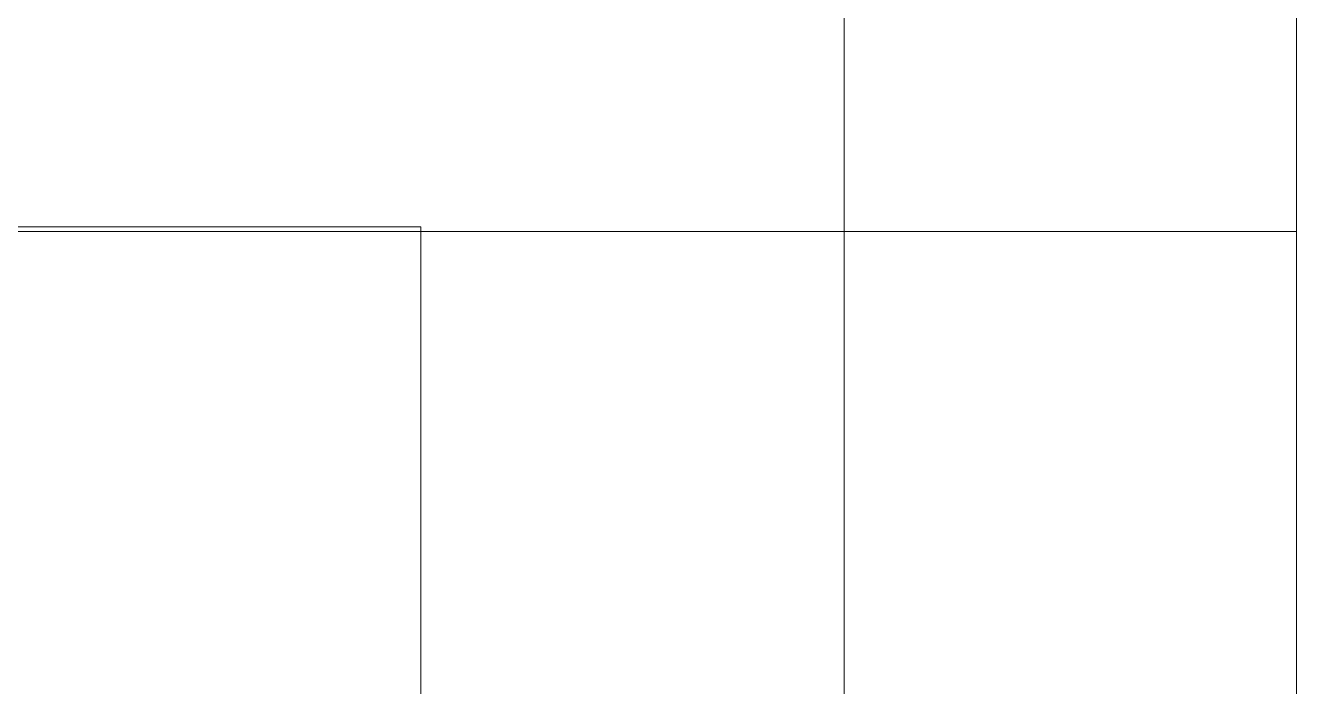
# Model space of a CAD drawing. Header units: inches. Extents: x -246178 to 57169, y -29325 to 19878.
# Drawn here: x 48228 to 48742, y -5584 to -5317 of the extents above; entities that cross this region are included whole.
import ezdxf

# ---------------------------------------------------------------- set-up
doc = ezdxf.new("R2010")
doc.units = ezdxf.units.IN
doc.header["$LTSCALE"] = 25
doc.header["$MEASUREMENT"] = 0
doc.linetypes.add('DASHDOT', pattern=[25.4, 12.7, -6.35, 0, -6.35])
doc.layers.get('0').update_dxf_attribs({"color": 8})
for name, color, linetype, lineweight in [('00-Ground Floor$0$Frame', 252, 'Continuous', 9), ('00-Ground Floor$0$LOADING', 253, 'Continuous', 5), ('00-Ground Floor$0$NEW Wall', 166, 'Continuous', 5), ('E-LITE-CLNG-CNDT', 6, 'DASHDOT', 35)]:
    doc.layers.add(name, color=color, linetype=linetype, lineweight=lineweight)

# ---------------------------------------------------------------- blocks, each defined once
blk = doc.blocks.new('*X69')
at = {"color": 0}
for p, q in [((13, 1), (13, 1)), ((13, 1), (13, 1)), ((13, 1), (13, 1)), ((13, 1), (13, 1)), ((13, 1), (13, 1)), ((13, 1), (13, 1)), ((13, 1), (13, 1)), ((13, 1), (13, 1)), ((13, 1), (13, 1)), ((13, 1), (13, 1)), ((13, 1), (13, 1)), ((13, 1), (13, 1)), ((13, 1), (13, 1)), ((13, 1), (13, 1)), ((13, 1), (13, 1)), ((13, 1), (14, 1)), ((13, 1), (14, 1)), ((13, 1), (14, 1)), ((13, 1), (13, 1)), ((13, 1), (13, 1)), ((13, 1), (13, 1)), ((13, 1), (13, 1)), ((13, 1), (13, 1)), ((13, 1), (13, 1)), ((13, 1), (13, 1)), ((13, 1), (13, 1)), ((13, 1), (13, 1)), ((13, 1), (13, 1)), ((13, 1), (13, 1)), ((13, 1), (13, 1)), ((13, 1), (13, 1)), ((13, 1), (13, 1)), ((13, 1), (13, 1)), ((13, 1), (13, 1)), ((13, 1), (13, 1)), ((13, 1), (13, 1)), ((13, 1), (13, 1)), ((13, 1), (13, 1)), ((13, 1), (13, 1)), ((13, 1), (13, 1)), ((13, 1), (13, 1)), ((13, 1), (13, 1)), ((13, 1), (13, 1)), ((13, 1), (13, 1)), ((13, 1), (13, 1)), ((13, 1), (13, 1)), ((13, 1), (13, 1)), ((13, 1), (13, 1)), ((13, 1), (13, 1)), ((13, 1), (13, 1)), ((13, 1), (13, 1)), ((13, 1), (13, 1)), ((13, 1), (13, 1)), ((13, 1), (13, 1)), ((13, 1), (13, 1)), ((13, 1), (13, 1)), ((13, 1), (13, 1)), ((13, 1), (13, 1)), ((13, 1), (13, 1)), ((13, 1), (13, 1)), ((13, 1), (13, 1)), ((13, 1), (13, 1)), ((13, 1), (13, 1)), ((13, 1), (13, 1)), ((13, 1), (13, 1)), ((13, 1), (13, 1)), ((13, 1), (13, 1)), ((13, 1), (13, 1)), ((13, 1), (13, 1)), ((13, 1), (13, 1)), ((13, 1), (13, 1)), ((13, 1), (13, 1)), ((13, 1), (13, 1)), ((13, 1), (13, 1)), ((13, 1), (13, 1)), ((13, 1), (13, 1)), ((13, 1), (13, 1)), ((13, 1), (13, 1)), ((13, 1), (13, 1)), ((13, 1), (13, 1)), ((13, 1), (13, 1)), ((13, 1), (13, 1)), ((13, 1), (13, 1)), ((13, 1), (13, 1)), ((13, 1), (13, 1)), ((13, 1), (13, 1)), ((13, 1), (13, 1)), ((13, 1), (13, 1)), ((13, 1), (13, 1)), ((13, 1), (13, 1)), ((13, 1), (13, 1)), ((13, 1), (13, 1)), ((13, 1), (13, 1)), ((13, 1), (13, 1)), ((13, 1), (13, 1)), ((13, 1), (13, 1)), ((13, 1), (13, 1)), ((13, 1), (13, 1)), ((13, 1), (13, 1)), ((13, 1), (13, 1)), ((13, 1), (13, 1)), ((13, 1), (13, 1)), ((13, 1), (13, 1)), ((13, 1), (13, 1)), ((13, 1), (13, 1)), ((13, 1), (13, 1)), ((13, 1), (13, 1)), ((13, 1), (13, 1)), ((13, 1), (13, 1)), ((13, 1), (13, 1)), ((13, 1), (13, 1)), ((13, 1), (13, 1)), ((13, 1), (13, 1)), ((13, 1), (13, 1)), ((13, 1), (13, 1)), ((13, 1), (13, 1)), ((13, 1), (13, 1)), ((13, 1), (13, 1)), ((13, 1), (13, 1)), ((13, 1), (13, 1)), ((13, 1), (13, 1)), ((13, 1), (13, 1)), ((13, 1), (13, 1)), ((13, 1), (14, 1)), ((13, 0), (13, 0)), ((13, 0), (13, 0)), ((13, 0), (13, 0)), ((13, 0), (13, 0)), ((13, 0), (13, 0)), ((13, 0), (13, 0)), ((13, 0), (13, 0)), ((13, 0), (13, 0)), ((13, 0), (13, 0)), ((13, 0), (13, 0)), ((13, 0), (13, 0)), ((13, 0), (13, 0)), ((13, 0), (13, 0)), ((13, 0), (13, 0)), ((13, 0), (13, 0)), ((13, 0), (13, 0)), ((13, 0), (13, 0)), ((13, 0), (13, 0)), ((13, 0), (13, 0)), ((13, 0), (13, 0)), ((13, 0), (13, 0)), ((13, 0), (13, 0)), ((13, 0), (13, 0)), ((13, 0), (13, 0)), ((13, 0), (13, 0)), ((13, 0), (13, 0)), ((13, 0), (13, 0)), ((13, 0), (13, 0)), ((13, 0), (13, 0)), ((13, 0), (13, 0)), ((13, 0), (13, 0)), ((13, 0), (13, 0)), ((13, 0), (13, 0)), ((13, 0), (13, 0)), ((13, 0), (13, 0)), ((13, 0), (13, 0)), ((13, 0), (13, 0)), ((13, 0), (13, 0)), ((13, 0), (13, 0)), ((13, 0), (13, 0)), ((13, 0), (13, 0)), ((13, 0), (13, 0)), ((13, 0), (13, 0)), ((13, 0), (13, 0)), ((13, 0), (13, 0)), ((13, 0), (13, 0)), ((13, 0), (13, 0)), ((13, 0), (13, 0)), ((13, 0), (14, 0)), ((13, 0), (14, 0)), ((13, 0), (13, 0)), ((13, 0), (14, 0)), ((14, 1), (14, 1)), ((14, 1), (14, 1)), ((14, 1), (14, 1)), ((14, 1), (14, 1)), ((14, 1), (14, 1)), ((14, 1), (14, 1)), ((14, 1), (14, 1)), ((14, 1), (14, 1)), ((14, 1), (14, 1)), ((14, 1), (14, 1)), ((14, 1), (14, 1)), ((14, 1), (14, 1)), ((14, 1), (14, 1)), ((14, 1), (14, 1)), ((14, 1), (14, 1)), ((14, 1), (14, 1)), ((14, 1), (14, 1)), ((14, 1), (14, 1)), ((14, 1), (14, 1)), ((14, 1), (14, 1)), ((14, 1), (14, 1)), ((14, 1), (14, 1)), ((14, 1), (14, 1)), ((14, 1), (14, 1)), ((14, 1), (14, 1)), ((14, 1), (14, 1)), ((14, 1), (14, 1)), ((14, 1), (14, 1)), ((14, 1), (14, 1)), ((14, 1), (14, 1)), ((14, 1), (14, 1)), ((14, 1), (14, 1)), ((14, 1), (14, 1)), ((14, 1), (14, 1)), ((14, 1), (14, 1)), ((14, 1), (14, 1)), ((14, 1), (14, 1)), ((14, 1), (14, 1)), ((14, 1), (14, 1)), ((14, 1), (14, 1)), ((14, 1), (14, 1)), ((14, 1), (14, 1)), ((14, 1), (14, 1)), ((14, 1), (14, 1)), ((14, 1), (14, 1)), ((14, 1), (14, 1)), ((14, 1), (14, 1)), ((14, 1), (14, 1)), ((14, 1), (14, 1)), ((14, 1), (14, 1)), ((14, 1), (14, 1)), ((14, 1), (14, 1)), ((14, 1), (14, 1)), ((14, 1), (14, 1)), ((14, 1), (14, 1)), ((14, 1), (14, 1)), ((14, 1), (14, 1)), ((14, 1), (14, 1)), ((14, 1), (14, 1)), ((14, 1), (14, 1)), ((14, 1), (14, 1)), ((14, 1), (14, 1)), ((14, 1), (14, 1)), ((14, 1), (14, 1)), ((14, 1), (14, 1)), ((14, 1), (14, 1)), ((14, 1), (14, 1)), ((14, 1), (14, 1)), ((14, 1), (14, 1)), ((14, 1), (14, 1)), ((14, 1), (14, 1)), ((14, 1), (14, 1)), ((14, 1), (14, 1)), ((14, 1), (14, 1)), ((14, 1), (14, 1)), ((14, 1), (14, 1)), ((14, 1), (14, 1)), ((14, 1), (14, 1)), ((14, 1), (14, 1)), ((14, 1), (14, 1)), ((14, 1), (14, 1)), ((14, 1), (14, 1)), ((14, 1), (14, 1)), ((14, 1), (14, 1)), ((14, 1), (14, 1)), ((14, 1), (14, 1)), ((14, 1), (14, 1)), ((14, 1), (14, 1)), ((14, 1), (14, 1)), ((14, 1), (14, 1)), ((14, 1), (14, 1)), ((14, 1), (14, 1)), ((14, 1), (14, 1)), ((14, 1), (14, 1)), ((14, 0), (14, 0)), ((14, 0), (14, 0)), ((14, 0), (14, 0)), ((14, 0), (14, 0)), ((14, 0), (14, 0)), ((14, 0), (14, 0)), ((14, 0), (14, 0)), ((14, 0), (14, 0)), ((14, 0), (14, 0)), ((14, 0), (14, 0)), ((14, 0), (14, 0)), ((14, 0), (14, 0)), ((14, 0), (14, 0)), ((14, 0), (14, 0)), ((14, 0), (14, 0)), ((14, 0), (14, 0)), ((14, 0), (14, 0)), ((14, 0), (14, 0)), ((14, 0), (14, 0)), ((14, 0), (14, 0)), ((14, 0), (14, 0)), ((14, 0), (14, 0)), ((14, 0), (14, 0)), ((14, 0), (14, 0)), ((14, 0), (14, 0)), ((14, 0), (14, 0)), ((14, 0), (14, 0)), ((14, 0), (14, 0)), ((14, 0), (14, 0)), ((14, 0), (14, 0)), ((14, 0), (14, 0)), ((14, 0), (14, 0)), ((14, 0), (14, 0)), ((14, 0), (14, 0)), ((14, 0), (14, 0)), ((14, 0), (14, 0)), ((14, 0), (14, 0)), ((14, 0), (14, 0)), ((14, 0), (14, 0)), ((14, 0), (14, 0)), ((14, 0), (14, 0)), ((14, 0), (14, 0)), ((14, 0), (14, 0)), ((14, 0), (14, 0)), ((14, 0), (14, 0)), ((14, 0), (14, 0)), ((14, 0), (14, 0)), ((14, 0), (14, 0)), ((13, 0), (13, 0)), ((13, 0), (14, 0)), ((13, 0), (13, 0)), ((13, 0), (14, 0)), ((13, 0), (13, 0)), ((13, 0), (14, 0)), ((13, 0), (13, 0)), ((13, 0), (13, 0)), ((13, 0), (13, 0)), ((13, 0), (13, 0)), ((13, 0), (14, 0)), ((13, 0), (13, 0)), ((13, 0), (14, 0)), ((13, 0), (13, 0)), ((13, 0), (14, 0)), ((13, 0), (13, 0)), ((13, 0), (14, 0)), ((13, 0), (13, 0)), ((13, 0), (14, 0)), ((13, 0), (13, 0)), ((13, 0), (14, 0)), ((13, 0), (13, 0)), ((13, 0), (14, 0)), ((13, 0), (13, 0)), ((13, 0), (13, 0)), ((13, 0), (13, 0)), ((13, 0), (14, 0)), ((13, 0), (13, 0)), ((13, 0), (14, 0)), ((13, 0), (13, 0)), ((13, 0), (14, 0)), ((13, 0), (13, 0)), ((13, 0), (14, 0)), ((13, 0), (13, 0)), ((13, 0), (13, 0)), ((13, 0), (13, 0)), ((13, 0), (13, 0)), ((13, 0), (13, 0)), ((13, 0), (13, 0)), ((13, 0), (13, 0)), ((13, 0), (13, 0)), ((13, 0), (13, 0)), ((13, 0), (13, 0)), ((13, 0), (13, 0)), ((13, 0), (13, 0)), ((13, 0), (13, 0)), ((13, 0), (13, 0)), ((13, 0), (13, 0)), ((13, 0), (13, 0)), ((13, 0), (13, 0)), ((13, 0), (13, 0)), ((13, 0), (13, 0)), ((13, 0), (13, 0)), ((13, 0), (13, 0)), ((13, 0), (13, 0)), ((13, 0), (13, 0)), ((13, 0), (13, 0)), ((13, 0), (13, 0)), ((13, 0), (13, 0)), ((13, 0), (13, 0)), ((13, 0), (13, 0)), ((13, 0), (13, 0)), ((13, 0), (13, 0)), ((13, 0), (13, 0)), ((13, -1), (13, -1)), ((13, -1), (13, -1)), ((13, -1), (13, -1)), ((13, -1), (13, -1)), ((13, -1), (13, -1)), ((13, -1), (14, -1)), ((13, -1), (13, -1)), ((14, 0), (14, 0)), ((14, 0), (14, 0)), ((14, 0), (14, 0)), ((14, 0), (14, 0)), ((14, 0), (14, 0)), ((14, 0), (14, 0)), ((14, 0), (14, 0)), ((14, 0), (14, 0)), ((14, 0), (14, 0)), ((14, 0), (14, 0)), ((14, 0), (14, 0)), ((14, 0), (14, 0)), ((14, 0), (14, 0)), ((14, 0), (14, 0)), ((14, 0), (14, 0)), ((13, 0), (14, 0)), ((14, 0), (14, 0)), ((14, 0), (14, 0)), ((14, 0), (14, 0)), ((14, 0), (14, 0)), ((14, 0), (14, 0)), ((14, 0), (14, 0)), ((14, 0), (14, 0)), ((14, 0), (14, 0)), ((14, 0), (14, 0)), ((14, 0), (14, 0)), ((14, 0), (14, 0)), ((14, 0), (14, 0)), ((14, 0), (14, 0)), ((14, 0), (14, 0)), ((14, 0), (14, 0)), ((14, 0), (14, 0)), ((14, 0), (14, 0)), ((14, 0), (14, 0)), ((14, 0), (14, 0)), ((14, 0), (14, 0)), ((14, 0), (14, 0)), ((14, 0), (14, 0)), ((14, 0), (14, 0)), ((14, 0), (14, 0)), ((14, 0), (14, 0)), ((14, 0), (14, 0)), ((14, 0), (14, 0)), ((14, 0), (14, 0)), ((14, 0), (14, 0)), ((14, 0), (14, 0)), ((14, 0), (14, 0)), ((14, 0), (14, 0)), ((14, 0), (14, 0)), ((14, 0), (14, 0)), ((14, -1), (14, -1)), ((14, -1), (14, -1)), ((14, -1), (14, -1)), ((14, -1), (14, -1)), ((14, -1), (14, -1))]:
    blk.add_line(p, q, dxfattribs=at)
blk = doc.blocks.new('*X68')
at = {"color": 0}
for p, q in [((5, 3), (5, 3)), ((5, 3), (5, 3)), ((5, 3), (5, 3)), ((5, 3), (5, 3)), ((5, 3), (5, 3)), ((5, 3), (5, 3)), ((5, 3), (5, 3)), ((5, 3), (5, 3)), ((5, 3), (5, 3)), ((5, 3), (5, 3)), ((5, 3), (5, 3)), ((5, 3), (5, 3)), ((5, 3), (5, 3)), ((5, 3), (5, 3)), ((5, 3), (5, 3)), ((5, 3), (5, 3)), ((5, 3), (5, 3)), ((5, 3), (5, 3)), ((5, 3), (5, 3)), ((5, 3), (5, 3)), ((5, 3), (5, 3)), ((5, 3), (5, 3)), ((5, 3), (5, 3)), ((5, 3), (5, 3)), ((5, 3), (5, 3)), ((5, 3), (5, 3)), ((5, 3), (5, 3)), ((5, 3), (5, 3)), ((5, 3), (5, 3)), ((5, 3), (5, 3)), ((5, 3), (5, 3)), ((5, 3), (5, 3)), ((5, 3), (5, 3)), ((5, 3), (5, 3)), ((5, 3), (5, 3)), ((5, 3), (5, 3)), ((5, 3), (5, 3)), ((5, 3), (5, 3)), ((5, 3), (5, 3)), ((5, 3), (5, 3)), ((5, 3), (5, 3)), ((5, 3), (5, 3)), ((5, 3), (5, 3)), ((5, 3), (5, 3)), ((5, 3), (5, 3)), ((5, 3), (5, 3)), ((5, 3), (5, 3)), ((5, 3), (5, 3)), ((5, 3), (5, 3)), ((5, 3), (5, 3)), ((5, 3), (5, 3)), ((5, 3), (5, 3)), ((5, 3), (5, 3)), ((5, 3), (5, 3)), ((5, 3), (5, 3)), ((5, 3), (5, 3)), ((5, 3), (5, 3)), ((5, 3), (5, 3)), ((5, 3), (5, 3)), ((5, 3), (5, 3)), ((5, 3), (5, 3)), ((5, 3), (5, 3)), ((5, 3), (5, 3)), ((5, 3), (5, 3)), ((5, 3), (5, 3)), ((5, 3), (5, 3)), ((6, 3), (5, 3)), ((5, 3), (5, 3)), ((6, 3), (5, 3)), ((5, 3), (5, 3)), ((6, 3), (5, 3)), ((5, 3), (5, 3)), ((6, 3), (5, 3)), ((5, 3), (5, 3)), ((5, 3), (5, 3)), ((5, 3), (5, 3)), ((5, 3), (5, 3)), ((5, 3), (5, 3)), ((5, 3), (5, 3)), ((5, 3), (5, 3)), ((5, 3), (5, 3)), ((5, 3), (5, 3)), ((5, 3), (5, 3)), ((5, 3), (5, 3)), ((5, 3), (5, 3)), ((5, 3), (5, 3)), ((5, 3), (5, 3)), ((5, 3), (5, 3)), ((5, 3), (5, 3)), ((5, 3), (5, 3)), ((5, 3), (5, 3)), ((5, 3), (5, 3)), ((5, 3), (5, 3)), ((5, 3), (5, 3)), ((5, 3), (5, 3)), ((5, 3), (5, 3)), ((6, 3), (6, 3)), ((6, 3), (6, 3)), ((6, 3), (6, 3)), ((6, 3), (6, 3)), ((6, 3), (6, 3)), ((6, 3), (6, 3)), ((6, 3), (6, 3)), ((6, 3), (6, 3)), ((6, 3), (6, 3)), ((6, 3), (6, 3)), ((6, 3), (6, 3)), ((6, 3), (6, 3)), ((6, 3), (6, 3)), ((6, 3), (6, 3)), ((6, 3), (6, 3)), ((6, 3), (6, 3)), ((6, 3), (6, 3)), ((6, 3), (6, 3)), ((6, 3), (6, 3)), ((6, 3), (6, 3)), ((6, 3), (6, 3)), ((6, 3), (6, 3)), ((6, 3), (6, 3)), ((6, 3), (6, 3)), ((6, 3), (6, 3)), ((6, 3), (6, 3)), ((6, 3), (6, 3)), ((6, 3), (6, 3)), ((6, 3), (6, 3)), ((6, 3), (6, 3)), ((6, 3), (6, 3)), ((6, 3), (6, 3)), ((6, 3), (6, 3)), ((6, 3), (6, 3)), ((6, 3), (6, 3)), ((6, 3), (6, 3)), ((6, 3), (6, 3)), ((6, 3), (6, 3)), ((6, 3), (6, 3)), ((6, 3), (6, 3)), ((6, 3), (6, 3)), ((6, 3), (6, 3)), ((6, 3), (6, 3)), ((6, 3), (6, 3)), ((6, 3), (6, 3)), ((6, 3), (6, 3)), ((6, 3), (6, 3)), ((6, 3), (6, 3)), ((6, 3), (6, 3)), ((6, 3), (6, 3)), ((6, 3), (6, 3)), ((6, 3), (6, 3)), ((6, 3), (6, 3)), ((6, 3), (6, 3)), ((6, 3), (6, 3)), ((6, 3), (6, 3)), ((6, 3), (6, 3)), ((6, 3), (6, 3)), ((6, 3), (6, 3)), ((6, 3), (6, 3)), ((6, 3), (6, 3)), ((6, 3), (6, 3)), ((6, 3), (6, 3)), ((6, 3), (6, 3)), ((6, 3), (6, 3)), ((6, 3), (6, 3)), ((6, 3), (6, 3)), ((6, 3), (6, 3)), ((6, 3), (6, 3)), ((6, 3), (6, 3)), ((6, 3), (6, 3)), ((6, 3), (6, 3)), ((6, 3), (6, 3)), ((6, 3), (6, 3)), ((6, 3), (6, 3)), ((6, 3), (6, 3)), ((6, 3), (6, 3)), ((6, 3), (6, 3)), ((6, 3), (6, 3)), ((6, 3), (6, 3)), ((6, 3), (6, 3)), ((6, 3), (6, 3)), ((6, 3), (6, 3)), ((6, 3), (6, 3)), ((6, 3), (6, 3)), ((6, 3), (6, 3)), ((6, 3), (6, 3)), ((6, 3), (6, 3)), ((6, 3), (6, 3)), ((6, 3), (6, 3)), ((6, 3), (6, 3)), ((6, 3), (6, 3)), ((6, 3), (6, 3)), ((6, 3), (6, 3)), ((6, 3), (6, 3)), ((6, 3), (6, 3)), ((6, 3), (6, 3)), ((6, 3), (6, 3)), ((6, 3), (6, 3)), ((6, 3), (6, 3)), ((6, 3), (6, 3)), ((6, 3), (6, 3)), ((6, 3), (6, 3)), ((6, 3), (6, 3)), ((6, 3), (6, 3)), ((6, 3), (6, 3)), ((6, 3), (6, 3)), ((6, 3), (6, 3)), ((6, 3), (6, 3)), ((6, 3), (6, 3)), ((6, 3), (6, 3)), ((6, 3), (6, 3)), ((6, 3), (6, 3)), ((6, 3), (6, 3)), ((6, 3), (6, 3)), ((6, 3), (6, 3)), ((6, 3), (6, 3)), ((6, 3), (6, 3)), ((6, 3), (6, 3)), ((6, 3), (6, 3)), ((6, 3), (6, 3)), ((6, 3), (6, 3)), ((6, 3), (6, 3)), ((6, 3), (6, 3)), ((6, 3), (6, 3)), ((6, 3), (6, 3)), ((6, 3), (6, 3)), ((6, 3), (6, 3)), ((6, 3), (6, 3)), ((6, 3), (6, 3)), ((6, 3), (6, 3)), ((6, 3), (6, 3)), ((6, 3), (6, 3)), ((6, 3), (6, 3)), ((6, 3), (6, 3)), ((6, 3), (6, 3)), ((6, 3), (6, 3)), ((6, 3), (6, 3)), ((6, 3), (6, 3)), ((6, 3), (6, 3)), ((6, 3), (6, 3)), ((6, 3), (6, 3)), ((6, 3), (6, 3)), ((6, 3), (6, 3)), ((6, 3), (6, 3)), ((6, 3), (6, 3)), ((6, 3), (6, 3)), ((6, 3), (6, 3)), ((6, 3), (6, 3)), ((6, 3), (6, 3)), ((6, 3), (6, 3)), ((6, 3), (6, 3)), ((6, 3), (6, 3)), ((6, 3), (6, 3)), ((6, 3), (6, 3)), ((6, 3), (6, 3)), ((6, 3), (6, 3)), ((6, 3), (6, 3)), ((6, 3), (6, 3)), ((6, 3), (6, 3)), ((6, 3), (6, 3)), ((6, 3), (6, 3)), ((6, 3), (6, 3)), ((6, 3), (6, 3)), ((6, 3), (6, 3)), ((6, 3), (6, 3)), ((6, 3), (6, 3)), ((6, 3), (6, 3)), ((6, 3), (6, 3)), ((6, 3), (6, 3)), ((6, 3), (6, 3)), ((6, 3), (6, 3)), ((6, 3), (6, 3)), ((6, 3), (6, 3)), ((6, 3), (6, 3)), ((6, 3), (6, 3)), ((6, 3), (6, 3)), ((6, 3), (6, 3)), ((6, 3), (6, 3)), ((6, 3), (6, 3)), ((6, 3), (6, 3)), ((6, 3), (6, 3)), ((6, 3), (6, 3)), ((6, 3), (6, 3)), ((6, 3), (6, 3)), ((6, 3), (6, 3)), ((6, 3), (6, 3)), ((6, 3), (6, 3)), ((6, 3), (6, 3)), ((6, 3), (6, 3)), ((6, 3), (6, 3)), ((6, 3), (6, 3)), ((6, 3), (6, 3)), ((6, 3), (6, 3)), ((6, 3), (6, 3)), ((6, 3), (6, 3)), ((6, 3), (6, 3)), ((6, 3), (6, 3)), ((6, 3), (6, 3)), ((6, 3), (6, 3)), ((6, 3), (6, 3)), ((6, 3), (6, 3)), ((6, 3), (6, 3)), ((6, 3), (6, 3)), ((6, 3), (5, 3)), ((6, 3), (5, 3)), ((6, 3), (5, 3)), ((6, 3), (5, 3)), ((6, 3), (5, 3)), ((6, 3), (6, 3)), ((6, 3), (6, 3)), ((6, 3), (6, 3)), ((6, 3), (6, 3)), ((6, 3), (6, 3)), ((6, 3), (6, 3)), ((6, 3), (6, 3)), ((6, 3), (6, 3)), ((6, 3), (6, 3)), ((6, 3), (6, 3)), ((6, 3), (6, 3)), ((6, 3), (6, 3)), ((6, 3), (6, 3)), ((6, 3), (6, 3)), ((6, 3), (6, 3)), ((6, 3), (6, 3)), ((6, 3), (6, 3)), ((6, 3), (6, 3)), ((6, 3), (6, 3)), ((6, 3), (6, 3)), ((6, 3), (6, 3)), ((6, 3), (6, 3)), ((6, 3), (6, 3)), ((6, 3), (6, 3)), ((6, 3), (6, 3)), ((6, 3), (6, 3)), ((6, 3), (6, 3)), ((6, 3), (6, 3)), ((6, 3), (6, 3)), ((6, 3), (6, 3)), ((6, 3), (6, 3)), ((6, 3), (6, 3)), ((6, 3), (6, 3)), ((6, 3), (6, 3)), ((6, 3), (6, 3)), ((6, 3), (6, 3)), ((6, 3), (6, 3)), ((6, 3), (6, 3)), ((6, 3), (6, 3)), ((6, 3), (6, 3)), ((6, 3), (6, 3)), ((6, 3), (6, 3)), ((6, 3), (6, 3)), ((6, 3), (6, 3)), ((6, 3), (6, 3)), ((6, 3), (6, 3)), ((6, 3), (6, 3)), ((6, 3), (6, 3)), ((6, 3), (6, 3)), ((6, 3), (6, 3)), ((6, 3), (6, 3)), ((6, 3), (6, 3)), ((6, 3), (6, 3)), ((6, 3), (6, 3)), ((6, 3), (6, 3)), ((6, 3), (6, 3)), ((6, 3), (6, 3)), ((6, 3), (6, 3)), ((6, 3), (6, 3)), ((6, 3), (6, 3)), ((6, 3), (6, 3)), ((6, 3), (6, 3)), ((6, 3), (6, 3)), ((6, 3), (6, 3)), ((6, 3), (6, 3)), ((6, 3), (6, 3)), ((6, 3), (6, 3)), ((6, 3), (6, 3)), ((6, 3), (6, 3)), ((6, 3), (6, 3)), ((6, 3), (6, 3)), ((6, 3), (6, 3)), ((6, 3), (6, 3)), ((6, 3), (6, 3)), ((6, 3), (6, 3)), ((6, 3), (6, 3)), ((6, 3), (6, 3)), ((6, 3), (6, 3)), ((6, 3), (6, 3)), ((6, 3), (6, 3)), ((6, 3), (6, 3)), ((6, 3), (6, 3)), ((6, 3), (6, 3)), ((6, 3), (6, 3)), ((6, 3), (6, 3)), ((6, 3), (6, 3)), ((6, 3), (6, 3)), ((6, 3), (6, 3)), ((6, 3), (6, 3)), ((6, 3), (6, 3)), ((6, 3), (6, 3)), ((6, 3), (6, 3)), ((6, 3), (6, 3)), ((6, 3), (6, 3)), ((6, 3), (6, 3)), ((6, 3), (6, 3)), ((6, 3), (6, 3)), ((6, 3), (6, 3)), ((6, 3), (6, 3)), ((6, 3), (6, 3)), ((6, 3), (6, 3)), ((6, 3), (6, 3)), ((6, 3), (6, 3)), ((6, 3), (6, 3)), ((6, 3), (6, 3)), ((6, 3), (6, 3)), ((6, 3), (6, 3)), ((6, 3), (6, 3)), ((6, 3), (6, 3)), ((6, 3), (6, 3)), ((6, 3), (6, 3)), ((6, 3), (6, 3)), ((6, 3), (6, 3)), ((6, 3), (6, 3)), ((6, 3), (6, 3)), ((6, 3), (6, 3)), ((6, 3), (6, 3)), ((6, 3), (6, 3)), ((6, 3), (6, 3)), ((6, 3), (6, 3)), ((6, 3), (6, 3)), ((6, 3), (6, 3)), ((6, 3), (6, 3)), ((6, 3), (6, 3)), ((6, 3), (6, 3)), ((6, 3), (6, 3)), ((6, 3), (6, 3)), ((6, 3), (6, 3)), ((6, 3), (6, 3)), ((6, 3), (6, 3)), ((6, 3), (6, 3)), ((6, 3), (6, 3)), ((6, 3), (6, 3)), ((6, 3), (6, 3)), ((6, 3), (6, 3)), ((6, 3), (6, 3)), ((6, 3), (6, 3)), ((6, 3), (6, 3)), ((6, 3), (6, 3)), ((6, 3), (6, 3)), ((6, 3), (6, 3)), ((6, 3), (6, 3)), ((6, 3), (6, 3)), ((6, 3), (6, 3)), ((6, 3), (6, 3)), ((6, 3), (6, 3)), ((6, 3), (6, 3)), ((6, 3), (6, 3)), ((6, 3), (6, 3)), ((6, 3), (6, 3)), ((6, 3), (6, 3)), ((6, 3), (6, 3)), ((6, 3), (6, 3)), ((6, 3), (6, 3)), ((6, 3), (6, 3)), ((6, 3), (6, 3)), ((6, 3), (6, 3)), ((6, 3), (6, 3)), ((6, 3), (6, 3)), ((6, 3), (6, 3)), ((6, 3), (6, 3)), ((6, 3), (6, 3)), ((6, 3), (6, 3)), ((6, 3), (6, 3)), ((6, 3), (6, 3)), ((6, 3), (6, 3)), ((6, 3), (6, 3)), ((6, 3), (6, 3)), ((6, 3), (6, 3)), ((6, 3), (6, 3)), ((6, 3), (6, 3)), ((6, 3), (6, 3)), ((6, 3), (6, 3)), ((6, 3), (6, 3)), ((6, 3), (6, 3)), ((6, 3), (6, 3)), ((6, 3), (6, 3)), ((6, 3), (6, 3)), ((6, 3), (6, 3)), ((6, 3), (6, 3)), ((6, 3), (6, 3)), ((6, 3), (6, 3)), ((6, 3), (6, 3)), ((6, 3), (6, 3)), ((6, 3), (6, 3)), ((6, 3), (6, 3)), ((6, 3), (6, 3)), ((6, 3), (6, 3)), ((6, 3), (6, 3)), ((6, 3), (6, 3)), ((6, 3), (6, 3)), ((6, 3), (6, 3)), ((6, 3), (6, 3)), ((6, 3), (6, 3)), ((6, 3), (6, 3)), ((6, 3), (6, 3)), ((6, 3), (6, 3)), ((6, 3), (6, 3)), ((6, 3), (6, 3)), ((6, 3), (6, 3)), ((6, 3), (6, 3)), ((6, 3), (6, 3)), ((6, 3), (6, 3)), ((6, 3), (6, 3)), ((6, 3), (6, 3)), ((6, 3), (6, 3)), ((6, 3), (6, 3)), ((6, 3), (6, 3)), ((6, 3), (6, 3)), ((6, 3), (6, 3)), ((6, 3), (6, 3)), ((6, 3), (6, 3)), ((6, 3), (6, 3)), ((6, 3), (6, 3)), ((6, 3), (6, 3)), ((6, 3), (6, 3)), ((6, 3), (6, 3)), ((6, 3), (6, 3)), ((6, 3), (6, 3)), ((6, 3), (6, 3)), ((6, 3), (6, 3)), ((6, 3), (6, 3)), ((6, 3), (6, 3)), ((6, 3), (6, 3)), ((6, 3), (6, 3)), ((6, 3), (6, 3)), ((6, 3), (6, 3)), ((6, 3), (6, 3)), ((6, 3), (6, 3)), ((6, 3), (6, 3)), ((6, 3), (6, 3)), ((6, 3), (6, 3)), ((6, 3), (6, 3)), ((6, 3), (6, 3)), ((6, 3), (6, 3)), ((6, 3), (6, 3)), ((6, 3), (6, 3)), ((6, 3), (6, 3)), ((6, 3), (6, 3)), ((6, 3), (6, 3)), ((6, 3), (6, 3)), ((6, 3), (6, 3)), ((6, 3), (6, 3)), ((6, 3), (6, 3)), ((6, 3), (6, 3)), ((6, 3), (6, 3)), ((6, 3), (6, 3)), ((6, 3), (6, 3)), ((6, 3), (6, 3)), ((6, 3), (6, 3)), ((6, 3), (6, 3)), ((6, 3), (6, 3)), ((6, 3), (6, 3)), ((6, 3), (6, 3)), ((6, 3), (6, 3)), ((6, 3), (6, 3)), ((6, 3), (6, 3)), ((6, 3), (6, 3)), ((6, 3), (6, 3)), ((6, 3), (6, 3)), ((6, 3), (6, 3)), ((6, 3), (6, 3)), ((6, 3), (6, 3)), ((6, 3), (6, 3)), ((6, 3), (6, 3)), ((6, 3), (6, 3)), ((6, 3), (6, 3)), ((6, 3), (6, 3)), ((6, 3), (6, 3)), ((6, 3), (6, 3)), ((6, 3), (6, 3)), ((6, 3), (6, 3)), ((6, 3), (6, 3)), ((6, 3), (6, 3)), ((6, 3), (6, 3)), ((6, 3), (6, 3)), ((6, 3), (6, 3)), ((6, 3), (6, 3)), ((6, 3), (6, 3)), ((6, 3), (6, 3)), ((6, 3), (6, 3)), ((6, 3), (6, 3)), ((6, 3), (6, 3)), ((6, 3), (6, 3)), ((6, 3), (6, 3)), ((6, 3), (6, 3)), ((6, 3), (6, 3)), ((6, 3), (6, 3)), ((6, 3), (6, 3)), ((6, 3), (6, 3)), ((6, 3), (6, 3)), ((6, 3), (6, 3)), ((6, 3), (6, 3)), ((6, 3), (6, 3)), ((6, 3), (6, 3)), ((6, 3), (6, 3)), ((6, 3), (6, 3)), ((6, 3), (6, 3)), ((6, 3), (6, 3)), ((6, 3), (6, 3)), ((6, 3), (6, 3)), ((6, 3), (6, 3)), ((6, 3), (6, 3)), ((6, 3), (6, 3)), ((6, 3), (6, 3)), ((6, 3), (6, 3)), ((6, 3), (6, 3)), ((6, 3), (6, 3)), ((6, 3), (6, 3)), ((6, 3), (6, 3)), ((6, 3), (6, 3)), ((6, 3), (6, 3)), ((6, 3), (6, 3)), ((6, 3), (6, 3)), ((6, 3), (6, 3)), ((6, 3), (6, 3)), ((6, 3), (6, 3))]:
    blk.add_line(p, q, dxfattribs=at)
blk = doc.blocks.new('00-Ground Floor$0$GF21043-P')
at = {"color": 0}
for p, q in [((0.8, 0.75), (-0.8, 0.75)), ((0.8, 0), (0.8, 0.75))]:
    blk.add_line(p, q, dxfattribs=at)
for points in [[(0.8, 0.75), (0.8, 0.75), (0.8, 0.75), (0.8, 0.75), (0.8, 0.75), (0.8, 0.75), (0.8, 0.75), (0.8, 0.75), (0.8, 0.75), (0.8, 0.75), (0.8, 0.75), (0.8, 0.75), (0.8, 0.75), (0.8, 0.75), (0.8, 0.75), (0.8, 0.75), (0.8, 0.75), (0.8, 0.75), (0.8, 0.75), (0.8, 0.75), (0.8, 0.75), (0.8, 0.75), (0.8, 0.75), (0.8, 0.75), (0.8, 0.75), (0.8, 0.75), (0.8, 0.75), (0.8, 0.75), (0.8, 0.75), (0.8, 0.75), (0.8, 0.75), (0.8, 0.75), (0.8, 0.75), (0.8, 0.75), (0.8, 0.75), (0.8, 0.75), (0.8, 0.75), (0.8, 0.75), (0.8, 0.75), (0.8, 0.75), (0.8, 0.75), (0.8, 0.75), (0.8, 0.75), (0.8, 0.75), (0.8, 0.75), (0.8, 0.75), (0.8, 0.75), (0.8, 0.75), (0.8, 0.75), (0.8, 0.75), (0.8, 0.75), (0.8, 0.75), (0.8, 0.75), (0.8, 0.75), (0.8, 0.75), (0.8, 0.75), (0.8, 0.75), (0.8, 0.75), (0.8, 0.75), (0.8, 0.75), (0.8, 0.75), (0.8, 0.75), (0.8, 0.75), (0.8, 0.75), (0.8, 0.75), (0.8, 0.75), (0.8, 0.75), (0.8, 0.75), (0.8, 0.75), (0.8, 0.75), (0.8, 0.75), (0.8, 0.75), (0.8, 0.75), (0.8, 0.75), (0.8, 0.75), (0.8, 0.75), (0.8, 0.75), (0.8, 0.75), (0.8, 0.75), (0.8, 0.75), (0.8, 0.75), (0.8, 0.75), (0.8, 0.75), (0.8, 0.75), (0.8, 0.75), (0.8, 0.75), (0.8, 0.75), (0.8, 0.75), (0.8, 0.75), (0.8, 0.75), (0.8, 0.75), (0.8, 0.75), (0.8, 0.75), (0.8, 0.75), (0.8, 0.75), (0.8, 0.75), (0.8, 0.75), (0.8, 0.75), (0.8, 0.75), (0.8, 0.75), (0.8, 0.75), (0.8, 0.75), (0.8, 0.75), (0.8, 0.75), (0.8, 0.75), (0.8, 0.75), (0.8, 0.75), (0.8, 0.75), (0.8, 0.75), (0.8, 0.75), (0.8, 0.75), (0.8, 0.75), (0.8, 0.75), (0.8, 0.75), (0.8, 0.75), (0.8, 0.75), (0.8, 0.75), (0.8, 0.75), (0.8, 0.75), (0.8, 0.75), (0.8, 0.75), (0.8, 0.75), (0.8, 0.75), (0.8, 0.75), (0.8, 0.75), (0.8, 0.75), (0.8, 0.75), (0.8, 0.75), (0.8, 0.75), (0.8, 0.75), (0.8, 0.75), (0.8, 0.75), (0.8, 0.75), (0.8, 0.75), (0.8, 0.75), (0.8, 0.75), (0.8, 0.75), (0.8, 0.75), (0.8, 0.75), (0.8, 0.75), (0.8, 0.75), (0.8, 0.75), (0.8, 0.75), (0.8, 0.75), (0.8, 0.75), (0.8, 0.75), (0.8, 0.75), (0.8, 0.75), (0.8, 0.75), (0.8, 0.75), (0.8, 0.75), (0.8, 0.75), (0.8, 0.75), (0.8, 0.75), (0.8, 0.75), (0.8, 0.75), (0.8, 0.75), (0.8, 0.75), (0.8, 0.75), (0.8, 0.75), (0.8, 0.75), (0.8, 0.75), (0.8, 0.75), (0.8, 0.75), (0.8, 0.75), (0.8, 0.75), (0.8, 0.75), (0.8, 0.75), (0.8, 0.75), (0.8, 0.75), (0.8, 0.75), (0.8, 0.75), (0.8, 0.75), (0.8, 0.75), (0.8, 0.75), (0.8, 0.75), (0.8, 0.75), (0.8, 0.75), (0.8, 0.75), (0.8, 0.75), (0.8, 0.75), (0.8, 0.75), (0.8, 0.75), (0.8, 0.75), (0.8, 0.75), (0.8, 0.75), (0.8, 0.75), (0.8, 0.75), (0.8, 0.75), (0.8, 0.75), (0.8, 0.75), (0.8, 0.75), (0.8, 0.75), (0.8, 0.75), (0.8, 0.75), (0.8, 0.75), (0.8, 0.75), (0.8, 0.75), (0.8, 0.75), (0.8, 0.75), (0.8, 0.75), (0.8, 0.75), (0.8, 0.75), (0.8, 0.75), (0.8, 0.75), (0.8, 0.75), (0.8, 0.75), (0.8, 0.75), (0.8, 0.75), (0.8, 0.75), (0.8, 0.75), (0.8, 0.75), (0.8, 0.75), (0.8, 0.75), (0.8, 0.75), (0.8, 0.75), (0.8, 0.75), (0.8, 0.75), (0.8, 0.75), (0.8, 0.75), (0.8, 0.75), (0.8, 0.75), (0.8, 0.75), (0.8, 0.75), (0.8, 0.75), (0.8, 0.75), (0.8, 0.75), (0.8, 0.75), (0.8, 0.75), (0.8, 0.75), (0.8, 0.75), (0.8, 0.75), (0.8, 0.75), (0.8, 0.75), (0.8, 0.75), (0.8, 0.75), (0.8, 0.75), (0.8, 0.75), (0.8, 0.75), (0.8, 0.75), (0.8, 0.75), (0.8, 0.75), (0.8, 0.75), (0.8, 0.75), (0.8, 0.75), (0.8, 0.75), (0.8, 0.75), (0.8, 0.75), (0.8, 0.75), (0.8, 0.75), (0.8, 0.75), (0.8, 0.75), (0.8, 0.75), (0.8, 0.75), (0.8, 0.75), (0.8, 0.75), (0.8, 0.75), (0.8, 0.75), (0.8, 0.75), (0.8, 0.75), (0.8, 0.75), (0.8, 0.75), (0.8, 0.75), (0.8, 0.75), (0.8, 0.75), (0.8, 0.75), (0.8, 0.75), (0.8, 0.75), (0.8, 0.75), (0.8, 0.75), (0.8, 0.75), (0.8, 0.75), (0.8, 0.75), (0.8, 0.75), (0.8, 0.75), (0.8, 0.75), (0.8, 0.75)], [(0.8, 0.75), (0.8, 0.75), (0.8, 0.75), (0.8, 0.75), (0.8, 0.75), (0.8, 0.75), (0.8, 0.75), (0.8, 0.75), (0.8, 0.75), (0.8, 0.75), (0.8, 0.75), (0.8, 0.75), (0.8, 0.75), (0.8, 0.75), (0.8, 0.75), (0.8, 0.75), (0.8, 0.75), (0.8, 0.75), (0.8, 0.75), (0.8, 0.75), (0.8, 0.75), (0.8, 0.75), (0.8, 0.75), (0.8, 0.75), (0.8, 0.75), (0.8, 0.75), (0.8, 0.75), (0.8, 0.75), (0.8, 0.75), (0.8, 0.75), (0.8, 0.75), (0.8, 0.75), (0.8, 0.75), (0.8, 0.75), (0.8, 0.75), (0.8, 0.75), (0.8, 0.75), (0.8, 0.75), (0.8, 0.75), (0.8, 0.75), (0.8, 0.75), (0.8, 0.75), (0.8, 0.75), (0.8, 0.75), (0.8, 0.75), (0.8, 0.75), (0.8, 0.75), (0.8, 0.75), (0.8, 0.75), (0.8, 0.75), (0.8, 0.75), (0.8, 0.75), (0.8, 0.75), (0.8, 0.75), (0.8, 0.75), (0.8, 0.75), (0.8, 0.75), (0.8, 0.75), (0.8, 0.75), (0.8, 0.75), (0.8, 0.75), (0.8, 0.75), (0.8, 0.75), (0.8, 0.75), (0.8, 0.75), (0.8, 0.75), (0.8, 0.75), (0.8, 0.75), (0.8, 0.75), (0.8, 0.75), (0.8, 0.75), (0.8, 0.75), (0.8, 0.75), (0.8, 0.75), (0.8, 0.75), (0.8, 0.75), (0.8, 0.75), (0.8, 0.75), (0.8, 0.75), (0.8, 0.75), (0.8, 0.75), (0.8, 0.75), (0.8, 0.75), (0.8, 0.75), (0.8, 0.75), (0.8, 0.75), (0.8, 0.75), (0.8, 0.75), (0.8, 0.75), (0.8, 0.75), (0.8, 0.75), (0.8, 0.75), (0.8, 0.75), (0.8, 0.75), (0.8, 0.75), (0.8, 0.75), (0.8, 0.75), (0.8, 0.75), (0.8, 0.75), (0.8, 0.75), (0.8, 0.75), (0.8, 0.75), (0.8, 0.75), (0.8, 0.75), (0.8, 0.75), (0.8, 0.75), (0.8, 0.75), (0.8, 0.75), (0.8, 0.75), (0.8, 0.75), (0.8, 0.75), (0.8, 0.75), (0.8, 0.75), (0.8, 0.75), (0.8, 0.75), (0.8, 0.75), (0.8, 0.75), (0.8, 0.75), (0.8, 0.75), (0.8, 0.75), (0.8, 0.75), (0.8, 0.75), (0.8, 0.75), (0.8, 0.75), (0.8, 0.75), (0.8, 0.75), (0.8, 0.75), (0.8, 0.75), (0.8, 0.75), (0.8, 0.75), (0.8, 0.75), (0.8, 0.75), (0.8, 0.75), (0.8, 0.75), (0.8, 0.75), (0.8, 0.75), (0.8, 0.75), (0.8, 0.75), (0.8, 0.75), (0.8, 0.75), (0.8, 0.75), (0.8, 0.75), (0.8, 0.75), (0.8, 0.75), (0.8, 0.75), (0.8, 0.75), (0.8, 0.75), (0.8, 0.75), (0.8, 0.75), (0.8, 0.75), (0.8, 0.75), (0.8, 0.75), (0.8, 0.75), (0.8, 0.75), (0.8, 0.75), (0.8, 0.75), (0.8, 0.75), (0.8, 0.75), (0.8, 0.75), (0.8, 0.75), (0.8, 0.75), (0.8, 0.75), (0.8, 0.75), (0.8, 0.75), (0.8, 0.75), (0.8, 0.75), (0.8, 0.75), (0.8, 0.75), (0.8, 0.75), (0.8, 0.75), (0.8, 0.75), (0.8, 0.75), (0.8, 0.75), (0.8, 0.75), (0.8, 0.75), (0.8, 0.75), (0.8, 0.75), (0.8, 0.75), (0.8, 0.75), (0.8, 0.75), (0.8, 0.75), (0.8, 0.75), (0.8, 0.75), (0.8, 0.75), (0.8, 0.75), (0.8, 0.75), (0.8, 0.75), (0.8, 0.75), (0.8, 0.75), (0.8, 0.75), (0.8, 0.75), (0.8, 0.75), (0.8, 0.75), (0.8, 0.75), (0.8, 0.75), (0.8, 0.75), (0.8, 0.75), (0.8, 0.75), (0.8, 0.75), (0.8, 0.75), (0.8, 0.75), (0.8, 0.75), (0.8, 0.75), (0.8, 0.75), (0.8, 0.75), (0.8, 0.75), (0.8, 0.75), (0.8, 0.75), (0.8, 0.75), (0.8, 0.75), (0.8, 0.75), (0.8, 0.75), (0.8, 0.75), (0.8, 0.75), (0.8, 0.75), (0.8, 0.75), (0.8, 0.75), (0.8, 0.75), (0.8, 0.75)], [(0.8, 0.75), (0.8, 0.75), (0.8, 0.75), (0.8, 0.75), (0.8, 0.75), (0.8, 0.75), (0.8, 0.75), (0.8, 0.75), (0.8, 0.75), (0.8, 0.75), (0.8, 0.75), (0.8, 0.75), (0.8, 0.75), (0.8, 0.75), (0.8, 0.75), (0.8, 0.75), (0.8, 0.75), (0.8, 0.75), (0.8, 0.75), (0.8, 0.75), (0.8, 0.75), (0.8, 0.75), (0.8, 0.75), (0.8, 0.75), (0.8, 0.75), (0.8, 0.75), (0.8, 0.75), (0.8, 0.75), (0.8, 0.75), (0.8, 0.75), (0.8, 0.75), (0.8, 0.75), (0.8, 0.75), (0.8, 0.75), (0.8, 0.75), (0.8, 0.75), (0.8, 0.75), (0.8, 0.75), (0.8, 0.75), (0.8, 0.75), (0.8, 0.75), (0.8, 0.75), (0.8, 0.75), (0.8, 0.75), (0.8, 0.75), (0.8, 0.75), (0.8, 0.75), (0.8, 0.75), (0.8, 0.75), (0.8, 0.75), (0.8, 0.75), (0.8, 0.75), (0.8, 0.75), (0.8, 0.75), (0.8, 0.75), (0.8, 0.75), (0.8, 0.75), (0.8, 0.75), (0.8, 0.75), (0.8, 0.75), (0.8, 0.75), (0.8, 0.75), (0.8, 0.75), (0.8, 0.75), (0.8, 0.75), (0.8, 0.75), (0.8, 0.75), (0.8, 0.75), (0.8, 0.75), (0.8, 0.75), (0.8, 0.75), (0.8, 0.75), (0.8, 0.75), (0.8, 0.75), (0.8, 0.75), (0.8, 0.75), (0.8, 0.75), (0.8, 0.75), (0.8, 0.75), (0.8, 0.75), (0.8, 0.75), (0.8, 0.75), (0.8, 0.75), (0.8, 0.75), (0.8, 0.75), (0.8, 0.75), (0.8, 0.75), (0.8, 0.75), (0.8, 0.75), (0.8, 0.75), (0.8, 0.75), (0.8, 0.75), (0.8, 0.75), (0.8, 0.75), (0.8, 0.75), (0.8, 0.75), (0.8, 0.75), (0.8, 0.75), (0.8, 0.75), (0.8, 0.75), (0.8, 0.75), (0.8, 0.75), (0.8, 0.75), (0.8, 0.75), (0.8, 0.75), (0.8, 0.75), (0.8, 0.75), (0.8, 0.75), (0.8, 0.75), (0.8, 0.75), (0.8, 0.75), (0.8, 0.75), (0.8, 0.75), (0.8, 0.75), (0.8, 0.75), (0.8, 0.75), (0.8, 0.75), (0.8, 0.75), (0.8, 0.75), (0.8, 0.75), (0.8, 0.75), (0.8, 0.75), (0.8, 0.75), (0.8, 0.75), (0.8, 0.75), (0.8, 0.75), (0.8, 0.75), (0.8, 0.75), (0.8, 0.75), (0.8, 0.75), (0.8, 0.75), (0.8, 0.75), (0.8, 0.75), (0.8, 0.75), (0.8, 0.75), (0.8, 0.75), (0.8, 0.75), (0.8, 0.75), (0.8, 0.75), (0.8, 0.75), (0.8, 0.75), (0.8, 0.75), (0.8, 0.75), (0.8, 0.75), (0.8, 0.75), (0.8, 0.75), (0.8, 0.75), (0.8, 0.75), (0.8, 0.75), (0.8, 0.75), (0.8, 0.75), (0.8, 0.75), (0.8, 0.75), (0.8, 0.75), (0.8, 0.75), (0.8, 0.75), (0.8, 0.75), (0.8, 0.75), (0.8, 0.75), (0.8, 0.75), (0.8, 0.75), (0.8, 0.75), (0.8, 0.75), (0.8, 0.75), (0.8, 0.75), (0.8, 0.75), (0.8, 0.75), (0.8, 0.75), (0.8, 0.75), (0.8, 0.75), (0.8, 0.75), (0.8, 0.75), (0.8, 0.75), (0.8, 0.75), (0.8, 0.75), (0.8, 0.75), (0.8, 0.75), (0.8, 0.75), (0.8, 0.75), (0.8, 0.75), (0.8, 0.75), (0.8, 0.75), (0.8, 0.75), (0.8, 0.75), (0.8, 0.75), (0.8, 0.75), (0.8, 0.75), (0.8, 0.75), (0.8, 0.75), (0.8, 0.75), (0.8, 0.75), (0.8, 0.75), (0.8, 0.75), (0.8, 0.75), (0.8, 0.75), (0.8, 0.75), (0.8, 0.75), (0.8, 0.75), (0.8, 0.75), (0.8, 0.75), (0.8, 0.75), (0.8, 0.75), (0.8, 0.75), (0.8, 0.75), (0.8, 0.75), (0.8, 0.75), (0.8, 0.75), (0.8, 0.75), (0.8, 0.75), (0.8, 0.75), (0.8, 0.75), (0.8, 0.75), (0.8, 0.75), (0.8, 0.75)]]:
    blk.add_lwpolyline(points, close=True, dxfattribs=at)
at = {"layer": '00-Ground Floor$0$NEW Wall', "color": 0, "linetype": 'Continuous'}
for points in [[(0.8, 0.75), (0.8, 0.75), (0.8, 0.75), (0.8, 0.75), (0.8, 0.75), (0.8, 0.75), (0.8, 0.75), (0.8, 0.75), (0.8, 0.75), (0.8, 0.75)], [(0.8, 0.75), (0.8, 0.75), (0.8, 0.75), (0.8, 0.75), (0.8, 0.75), (0.8, 0.75), (0.8, 0.75), (0.8, 0.75), (0.8, 0.75)], [(0.8, 0.75), (0.8, 0.75), (0.8, 0.75), (0.8, 0.75), (0.8, 0.75), (0.8, 0.75), (0.8, 0.75), (0.8, 0.75), (0.8, 0.75), (0.8, 0.75), (0.8, 0.75), (0.8, 0.75), (0.8, 0.75), (0.8, 0.75), (0.8, 0.75), (0.8, 0.75), (0.8, 0.75), (0.8, 0.75)], [(0.8, 0.75), (0.8, 0.75), (0.8, 0.75), (0.8, 0.75), (0.8, 0.75), (0.8, 0.75), (0.8, 0.75)], [(0.8, 0.75), (0.8, 0.75), (0.8, 0.75), (0.8, 0.75), (0.8, 0.75), (0.8, 0.75), (0.8, 0.75), (0.8, 0.75), (0.8, 0.75), (0.8, 0.75), (0.8, 0.75), (0.8, 0.75), (0.8, 0.75), (0.8, 0.75), (0.8, 0.75)], [(0.8, 0.75), (0.8, 0.75), (0.8, 0.75), (0.8, 0.75), (0.8, 0.75), (0.8, 0.75), (0.8, 0.75), (0.8, 0.75), (0.8, 0.75), (0.8, 0.75)], [(0.8, 0.75), (0.8, 0.75), (0.8, 0.75), (0.8, 0.75), (0.8, 0.75), (0.8, 0.75), (0.8, 0.75), (0.8, 0.75), (0.8, 0.75), (0.8, 0.75), (0.8, 0.75), (0.8, 0.75)], [(0.8, 0.75), (0.8, 0.75), (0.8, 0.75), (0.8, 0.75), (0.8, 0.75), (0.8, 0.75), (0.8, 0.75), (0.8, 0.75), (0.8, 0.75), (0.8, 0.75)], [(0.8, 0.75), (0.8, 0.75), (0.8, 0.75), (0.8, 0.75), (0.8, 0.75), (0.8, 0.75), (0.8, 0.75), (0.8, 0.75), (0.8, 0.75), (0.8, 0.75)], [(0.8, 0.75), (0.8, 0.75), (0.8, 0.75), (0.8, 0.75), (0.8, 0.75), (0.8, 0.75), (0.8, 0.75), (0.8, 0.75)], [(0.8, 0.75), (0.8, 0.75), (0.8, 0.75), (0.8, 0.75), (0.8, 0.75), (0.8, 0.75), (0.8, 0.75), (0.8, 0.75), (0.8, 0.75), (0.8, 0.75), (0.8, 0.75), (0.8, 0.75), (0.8, 0.75), (0.8, 0.75), (0.8, 0.75), (0.8, 0.75), (0.8, 0.75), (0.8, 0.75), (0.8, 0.75), (0.8, 0.75), (0.8, 0.75), (0.8, 0.75), (0.8, 0.75), (0.8, 0.75), (0.8, 0.75), (0.8, 0.75), (0.8, 0.75), (0.8, 0.75), (0.8, 0.75), (0.8, 0.75), (0.8, 0.75), (0.8, 0.75), (0.8, 0.75), (0.8, 0.75), (0.8, 0.75), (0.8, 0.75), (0.8, 0.75), (0.8, 0.75), (0.8, 0.75), (0.8, 0.75), (0.8, 0.75), (0.8, 0.75), (0.8, 0.75), (0.8, 0.75), (0.8, 0.75), (0.8, 0.75), (0.8, 0.75), (0.8, 0.75), (0.8, 0.75), (0.8, 0.75), (0.8, 0.75), (0.8, 0.75), (0.8, 0.75), (0.8, 0.75), (0.8, 0.75), (0.8, 0.75), (0.8, 0.75), (0.8, 0.75), (0.8, 0.75), (0.8, 0.75), (0.8, 0.75), (0.8, 0.75), (0.8, 0.75), (0.8, 0.75), (0.8, 0.75), (0.8, 0.75), (0.8, 0.75), (0.8, 0.75), (0.8, 0.75), (0.8, 0.75), (0.8, 0.75), (0.8, 0.75), (0.8, 0.75), (0.8, 0.75), (0.8, 0.75), (0.8, 0.75), (0.8, 0.75), (0.8, 0.75), (0.8, 0.75), (0.8, 0.75), (0.8, 0.75), (0.8, 0.75), (0.8, 0.75), (0.8, 0.75), (0.8, 0.75), (0.8, 0.75), (0.8, 0.75), (0.8, 0.75), (0.8, 0.75), (0.8, 0.75), (0.8, 0.75), (0.8, 0.75), (0.8, 0.75), (0.8, 0.75), (0.8, 0.75), (0.8, 0.75), (0.8, 0.75), (0.8, 0.75), (0.8, 0.75), (0.8, 0.75), (0.8, 0.75), (0.8, 0.75), (0.8, 0.75), (0.8, 0.75), (0.8, 0.75), (0.8, 0.75), (0.8, 0.75), (0.8, 0.75), (0.8, 0.75), (0.8, 0.75), (0.8, 0.75)], [(0.8, 0.75), (0.8, 0.75), (0.8, 0.75), (0.8, 0.75), (0.8, 0.75), (0.8, 0.75), (0.8, 0.75), (0.8, 0.75), (0.8, 0.75), (0.8, 0.75), (0.8, 0.75), (0.8, 0.75), (0.8, 0.75), (0.8, 0.75), (0.8, 0.75), (0.8, 0.75), (0.8, 0.75)], [(0.8, 0.75), (0.8, 0.75), (0.8, 0.75), (0.8, 0.75), (0.8, 0.75), (0.8, 0.75), (0.8, 0.75)], [(0.8, 0.75), (0.8, 0.75), (0.8, 0.75), (0.8, 0.75), (0.8, 0.75), (0.8, 0.75), (0.8, 0.75), (0.8, 0.75), (0.8, 0.75), (0.8, 0.75), (0.8, 0.75), (0.8, 0.75), (0.8, 0.75), (0.8, 0.75), (0.8, 0.75), (0.8, 0.75), (0.8, 0.75), (0.8, 0.75), (0.8, 0.75), (0.8, 0.75), (0.8, 0.75), (0.8, 0.75), (0.8, 0.75), (0.8, 0.75), (0.8, 0.75), (0.8, 0.75), (0.8, 0.75), (0.8, 0.75), (0.8, 0.75), (0.8, 0.75), (0.8, 0.75), (0.8, 0.75), (0.8, 0.75), (0.8, 0.75), (0.8, 0.75), (0.8, 0.75), (0.8, 0.75), (0.8, 0.75), (0.8, 0.75), (0.8, 0.75), (0.8, 0.75), (0.8, 0.75), (0.8, 0.75), (0.8, 0.75), (0.8, 0.75), (0.8, 0.75), (0.8, 0.75), (0.8, 0.75), (0.8, 0.75), (0.8, 0.75), (0.8, 0.75), (0.8, 0.75), (0.8, 0.75), (0.8, 0.75), (0.8, 0.75), (0.8, 0.75), (0.8, 0.75), (0.8, 0.75), (0.8, 0.75), (0.8, 0.75), (0.8, 0.75), (0.8, 0.75), (0.8, 0.75), (0.8, 0.75), (0.8, 0.75), (0.8, 0.75), (0.8, 0.75), (0.8, 0.75), (0.8, 0.75), (0.8, 0.75), (0.8, 0.75), (0.8, 0.75), (0.8, 0.75), (0.8, 0.75), (0.8, 0.75), (0.8, 0.75), (0.8, 0.75), (0.8, 0.75), (0.8, 0.75), (0.8, 0.75), (0.8, 0.75), (0.8, 0.75), (0.8, 0.75), (0.8, 0.75), (0.8, 0.75), (0.8, 0.75), (0.8, 0.75), (0.8, 0.75), (0.8, 0.75)], [(0.8, 0.75), (0.8, 0.75), (0.8, 0.75), (0.8, 0.75), (0.8, 0.75), (0.8, 0.75), (0.8, 0.75), (0.8, 0.75), (0.8, 0.75), (0.8, 0.75), (0.8, 0.75), (0.8, 0.75), (0.8, 0.75), (0.8, 0.75), (0.8, 0.75), (0.8, 0.75), (0.8, 0.75), (0.8, 0.75), (0.8, 0.75), (0.8, 0.75), (0.8, 0.75), (0.8, 0.75), (0.8, 0.75), (0.8, 0.75), (0.8, 0.75), (0.8, 0.75), (0.8, 0.75), (0.8, 0.75), (0.8, 0.75), (0.8, 0.75), (0.8, 0.75), (0.8, 0.75), (0.8, 0.75), (0.8, 0.75), (0.8, 0.75), (0.8, 0.75), (0.8, 0.75), (0.8, 0.75), (0.8, 0.75), (0.8, 0.75), (0.8, 0.75), (0.8, 0.75), (0.8, 0.75), (0.8, 0.75), (0.8, 0.75), (0.8, 0.75), (0.8, 0.75), (0.8, 0.75), (0.8, 0.75), (0.8, 0.75), (0.8, 0.75), (0.8, 0.75), (0.8, 0.75), (0.8, 0.75)]]:
    blk.add_lwpolyline(points, dxfattribs=at)
at = {"color": 0}
for name, xscale, yscale, zscale in [('*X69', 5.5e-11, 5.5e-11, 5.5e-11), ('*X68', 8.59375e-11, 8.59375e-11, 8.59375e-11)]:
    blk.add_blockref(name, (0.8, 0.75), dxfattribs=dict(at, xscale=xscale, yscale=yscale, zscale=zscale))
blk = doc.blocks.new('00-Ground Floor$0$A$C33F05DA9')
at = {"color": 254, "linetype": 'Continuous'}
for p, q in [((45000, -6847.43), (45000, -2847.43)), ((41799.05, -5400), (45182.93, -5400))]:
    blk.add_line(p, q, dxfattribs=at)
at = {"color": 254}
blk.add_line((45182.93, -2847.43, 0), (45182.93, -6847.43, 0), dxfattribs=at)
blk = doc.blocks.new('00-Ground Floor$0$A$Ce9e1c4c3')
at = {"layer": '00-Ground Floor$0$Frame', "color": 254}
blk.add_blockref('00-Ground Floor$0$A$C33F05DA9', (-96440.56, 0), dxfattribs=at)
blk = doc.blocks.new('00-Ground Floor')
at = {"color": 254}
blk.add_blockref('00-Ground Floor$0$A$Ce9e1c4c3', (100000, 0), dxfattribs=at)
at = {"layer": '00-Ground Floor$0$LOADING', "extrusion": (-2.24019e-05, -2.34045e-18, 1), "xscale": 1000, "yscale": 1000, "zscale": 1000, "rotation": 359.9999999999999}
blk.add_blockref('00-Ground Floor$0$GF21043-P', (47588.27, -6148.07, -1.08), dxfattribs=at)

msp = doc.modelspace()

# ---------------------------------------------------------------- block references
at = {"layer": 'E-LITE-CLNG-CNDT'}
msp.add_blockref('00-Ground Floor', (0, 0), dxfattribs=at)

doc.saveas('drawing.dxf')
